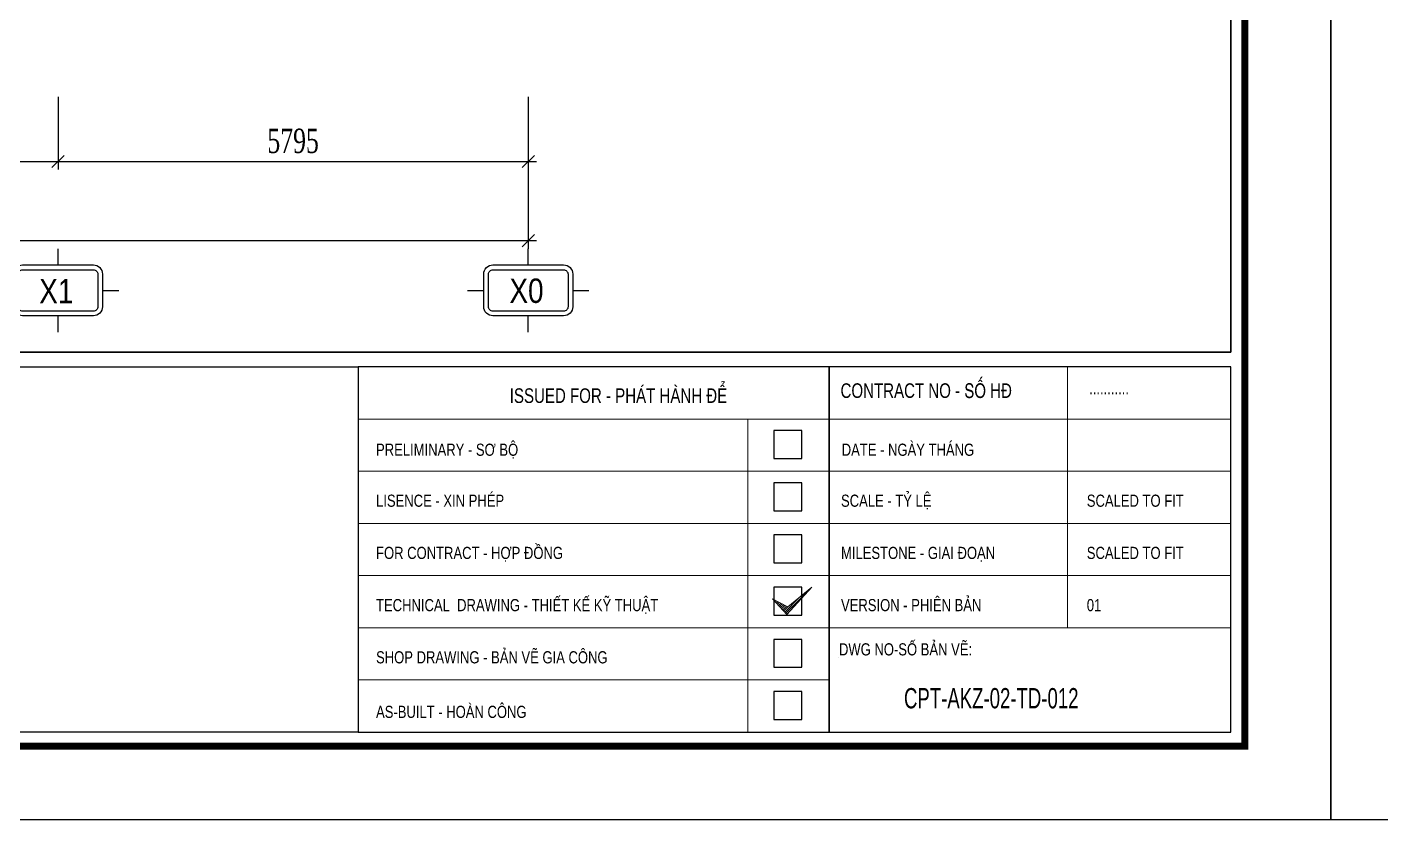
# Model space of a CAD drawing. Header units: inches. Extents: x 315041 to 662841, y -45540 to -35018.
# Drawn here: x 330636.8 to 330803.6, y -36581.1 to -36483.5 of the extents above; entities that cross this region are included whole.
import ezdxf
from ezdxf.enums import TextEntityAlignment as Align

# ---------------------------------------------------------------- set-up
doc = ezdxf.new("R2010")
doc.units = ezdxf.units.IN
doc.header["$MEASUREMENT"] = 0
for name, color, linetype in [('2', 2, 'Continuous'), ('3', 3, 'Continuous'), ('7', 7, 'Continuous'), ('8', 8, 'Continuous'), ('BAO KHUNG', 31, 'Continuous'), ('Fast RSQ_A2 Frame$0$Khung ten', 4, 'Continuous')]:
    doc.layers.add(name, color=color, linetype=linetype)
doc.layers.add('Cover text', color=7, linetype='Continuous', true_color=0x52370f)
for name, color, linetype, lineweight in [('DETAIL$0$S-Dim', 8, 'Continuous', 20), ('DETAIL$0$S-Hatch', 8, 'Continuous', 13), ('S-Hatch', 8, 'Continuous', 9)]:
    doc.layers.add(name, color=color, linetype=linetype, lineweight=lineweight)
doc.styles.add('hx2', font='VHARIALN.TTF')
doc.styles.add('ST1', font='times.ttf', dxfattribs={"width": 0.7})
doc.styles.get("Standard").update_dxf_attribs({"font": 'VHARIALN.TTF'})
doc.styles.add('style2', font='VHAVANI.TTF')
doc.styles.add('TIEU DE', font='VHARIALN.TTF', dxfattribs={"width": 0.8})
doc.dimstyles.new('100', dxfattribs={"dimtxt": 3, "dimasz": 1.5, "dimexe": 1, "dimexo": 0, "dimgap": 1, "dimtad": 1, "dimdec": 0, "dimlfac": 100, "dimzin": 0, "dimdsep": 46, "dimtxsty": 'ST1', "dimblk": 'OBLIQUE', "dimcen": 1, "dimdle": 1, "dimclrd": 8, "dimclre": 8, "dimclrt": 3, "dimadec": 0, "dimazin": 0, "dimtfac": 1, "dimtdec": 0, "dimtix": 1, "dimtmove": 1, "dimatfit": 3, "dimfxl": 0, "dimtfill": 1, "dimtolj": 1, "dimtzin": 0, "dimlwd": -1, "dimlwe": -1, "dimarcsym": 1})

# ---------------------------------------------------------------- blocks, each defined once
blk = doc.blocks.new('DETAIL$0$MARK')
at = {"layer": 'DETAIL$0$S-Hatch', "linetype": 'Continuous'}
h = blk.add_hatch(dxfattribs=at)
h.set_pattern_fill('ANSI31', color=256, scale=50, style=0)
h.paths.add_polyline_path([(1667849.6, -1156933.2), (1667909.3, -1156997), (1668012, -1156885.1), (1667913.5, -1156966.7)])
at = {"layer": 'DETAIL$0$S-Dim', "linetype": 'Continuous'}
blk.add_lwpolyline([(1667849.6, -1156933.2), (1667909.3, -1156997), (1668012, -1156885.1), (1667913.5, -1156966.7), (1667849.6, -1156933.2)], dxfattribs=at)
blk = doc.blocks.new('A$C75D82031')
at = {"layer": '2', "color": 157, "linetype": 'Continuous'}
blk.add_lwpolyline([(0, 420), (594, 420), (594, 0), (0, 0)], close=True, dxfattribs=at)
at = {"layer": '7', "color": 147, "linetype": 'Continuous'}
blk.add_lwpolyline([(12.33, 57.61), (581.67, 57.61), (581.67, 409.19), (12.33, 409.19)], close=True, dxfattribs=at)
at = {"layer": 'BAO KHUNG', "color": 167, "linetype": 'Continuous', "const_width": 0.871}
blk.add_lwpolyline([(10.59, 9.07), (583.41, 9.07), (583.41, 410.93), (10.59, 410.93)], close=True, dxfattribs=at)
at = {"layer": 'BAO KHUNG', "color": 7}
for points in [[(211.89, 55.81), (474.14, 55.81), (474.14, 10.81), (211.89, 10.81)], [(474.14, 10.81), (532.16, 10.81), (532.16, 55.81), (474.14, 55.81)], [(532.16, 10.81), (581.67, 10.81), (581.67, 55.81), (532.16, 55.81)]]:
    blk.add_lwpolyline(points, close=True, dxfattribs=at)
at = {"layer": 'Fast RSQ_A2 Frame$0$Khung ten', "color": 7, "ltscale": 1000}
for points in [[(525.34, 44.51), (528.78, 44.51), (528.78, 47.96), (525.34, 47.96)], [(525.34, 38.09), (528.78, 38.09), (528.78, 41.53), (525.34, 41.53)], [(525.34, 31.66), (528.78, 31.66), (528.78, 35.1), (525.34, 35.1)], [(525.34, 25.23), (528.78, 25.23), (528.78, 28.67), (525.34, 28.67)], [(525.34, 18.8), (528.78, 18.8), (528.78, 22.24), (525.34, 22.24)], [(525.34, 12.37), (528.78, 12.37), (528.78, 15.81), (525.34, 15.81)]]:
    blk.add_lwpolyline(points, close=True, dxfattribs=at)
at = {"layer": 'S-Hatch'}
for p, q in [((561.54, 55.81), (561.54, 23.67)), ((474.14, 49.38), (532.16, 49.38)), ((522.13, 10.81), (522.13, 49.38)), ((532.16, 49.38), (581.67, 49.38)), ((474.14, 42.95), (532.16, 42.95)), ((532.16, 42.95), (581.67, 42.95)), ((474.14, 36.52), (532.16, 36.52)), ((532.16, 36.52), (581.67, 36.52)), ((474.14, 30.1), (532.16, 30.1)), ((532.16, 30.1), (581.67, 30.1)), ((474.14, 23.67), (532.16, 23.67)), ((532.16, 23.67), (581.67, 23.67)), ((474.14, 17.24), (532.16, 17.24))]:
    blk.add_line(p, q, dxfattribs=at)
at = {"layer": 'DETAIL$0$S-Dim', "linetype": 'Continuous', "xscale": 0.02999999996973202, "yscale": 0.02999999996973202, "zscale": 0.02999999996973202}
blk.add_blockref('DETAIL$0$MARK', (-49510.32, 34735.23), dxfattribs=at)
at = {"layer": 'BAO KHUNG', "color": 7, "linetype": 'Continuous', "width": 0.9}
blk.add_text('ISSUED FOR - PHÁT HÀNH ĐỂ ', height=1.8, dxfattribs=at).set_placement((506.46, 51.36), align=Align.CENTER)
blk.add_text('CONTRACT NO - Sè H§', height=1.8, dxfattribs=at).set_placement((533.57, 51.98))
at = {"layer": 'BAO KHUNG', "color": 109, "linetype": 'Continuous', "style": 'style2', "width": 0.8}
blk.add_text('...........', height=1.5, dxfattribs=at).set_placement((564.21, 52.44))
at = {"layer": 'Cover text', "linetype": 'Continuous', "style": 'style2', "width": 0.8}
for s, p in [('PRELIMINARY - S¥ Bé', (476.33, 44.85)), ('date - NGµY TH¸NG', (533.72, 44.85)), ('LISENCE - XIN PHÐP', (476.33, 38.57)), ('scale - tû lÖ', (533.63, 38.57)), ('scaled to fit', (563.92, 38.57)), ('FOR CONTRACT - HîP §åNG', (476.33, 32.14)), ('MILESTONE - GIAI §O¹N', (533.63, 32.14)), ('scaled to fit', (563.92, 32.14)), ('TECHNICAL  DRAWING - THIÕT KÕ Kü THUËT', (476.33, 25.71)), ('VERSION - PHI£N B¶N', (533.63, 25.71)), ('01', (563.92, 25.71)), ('%%u%%udwg no-sè b¶n vÏ:', (533.38, 20.26)), ('SHOP DRAWING - B¶N VÏ GIA C¤NG', (476.33, 19.28)), ('AS-BUILT - HOµN C¤NG', (476.33, 12.56))]:
    blk.add_text(s, height=1.5, dxfattribs=at).set_placement(p)
blk = doc.blocks.new('TENTRUC')
at = {"layer": '7'}
for p, q in [((0, 8.27), (0, 10.26)), ((-7.48, 5.13), (-5.48, 5.13)), ((5.48, 5.13), (7.48, 5.13)), ((0, 0), (0, 2))]:
    blk.add_line(p, q, dxfattribs=at)
blk.add_lwpolyline([(-4.36, 8.27), (4.36, 8.27, -0.414214), (5.48, 7.14), (5.48, 3.12, -0.414214), (4.36, 2), (-4.36, 2, -0.414214), (-5.48, 3.12), (-5.48, 7.14, -0.414214)], format="xyb", close=True, dxfattribs=at)
at = {"layer": '8', "ltscale": 15}
blk.add_lwpolyline([(-4.36, 7.68), (4.36, 7.68, -0.414214), (4.9, 7.14), (4.9, 3.12, -0.414214), (4.36, 2.58), (-4.36, 2.58, -0.414214), (-4.9, 3.12), (-4.9, 7.14, -0.414214)], format="xyb", close=True, dxfattribs=at)
at = {"layer": '3', "style": 'hx2'}
blk.add_attdef('TR', text='', height=2.9, dxfattribs=at).set_placement((-0.16, 3.83), align=Align.CENTER)
blk = doc.blocks.new('_Oblique')
at = {"color": 0, "linetype": 'ByBlock', "lineweight": -2}
blk.add_line((-0.5, -0.5), (0.5, 0.5), dxfattribs=at)
blk = doc.blocks.new('*D366')
at = {"color": 8, "linetype": 'Continuous', "transparency": 16777216}
for p, q in [((330588.58, -36492.06), (330588.58, -36501.03)), ((330640.58, -36492.06), (330640.58, -36501.03)), ((330587.58, -36500.03), (330641.58, -36500.03))]:
    blk.add_line(p, q, dxfattribs=at)
at = {"layer": 'Defpoints', "color": 0, "transparency": 16777216}
for p in [(330588.58, -36492.06), (330640.58, -36492.06), (330640.58, -36500.03)]:
    blk.add_point(p, dxfattribs=at)
at = {"color": 8, "transparency": 16777216, "xscale": 1.5, "yscale": 1.5, "zscale": 1.5, "rotation": 180}
blk.add_blockref('_Oblique', (330588.58, -36500.03), dxfattribs=at)
at = {"color": 8, "transparency": 16777216, "xscale": 1.5, "yscale": 1.5, "zscale": 1.5}
blk.add_blockref('_Oblique', (330640.58, -36500.03), dxfattribs=at)
at = {"color": 3, "transparency": 16777216, "insert": (330614.58, -36497.5), "char_height": 3, "attachment_point": 5, "style": 'ST1', "bg_fill": 3, "box_fill_scale": 1.25, "bg_fill_color": 256, "bg_fill_true_color": 13158600, "bg_fill_transparency": 1019152}
blk.add_mtext('\\A1;5200', dxfattribs=at)
blk = doc.blocks.new('*D367')
at = {"color": 8, "linetype": 'Continuous', "transparency": 16777216}
for p, q in [((330640.58, -36492.06), (330640.58, -36501.03)), ((330698.53, -36492.06), (330698.53, -36501.03)), ((330639.58, -36500.03), (330699.53, -36500.03))]:
    blk.add_line(p, q, dxfattribs=at)
at = {"layer": 'Defpoints', "color": 0, "transparency": 16777216}
for p in [(330640.58, -36492.06), (330698.53, -36492.06), (330698.53, -36500.03)]:
    blk.add_point(p, dxfattribs=at)
at = {"color": 8, "transparency": 16777216, "xscale": 1.5, "yscale": 1.5, "zscale": 1.5, "rotation": 180}
blk.add_blockref('_Oblique', (330640.58, -36500.03), dxfattribs=at)
at = {"color": 8, "transparency": 16777216, "xscale": 1.5, "yscale": 1.5, "zscale": 1.5}
blk.add_blockref('_Oblique', (330698.53, -36500.03), dxfattribs=at)
at = {"color": 3, "transparency": 16777216, "insert": (330669.55, -36497.5), "char_height": 3, "attachment_point": 5, "style": 'ST1', "bg_fill": 3, "box_fill_scale": 1.25, "bg_fill_color": 256, "bg_fill_true_color": 13158600, "bg_fill_transparency": 1019152}
blk.add_mtext('\\A1;5795', dxfattribs=at)
blk = doc.blocks.new('*D368')
at = {"color": 8, "linetype": 'Continuous', "transparency": 16777216}
for p, q in [((330330.03, -36492.06), (330330.03, -36510.77)), ((330698.53, -36492.06), (330698.53, -36510.77)), ((330329.03, -36509.77), (330699.53, -36509.77))]:
    blk.add_line(p, q, dxfattribs=at)
at = {"layer": 'Defpoints', "color": 0, "transparency": 16777216}
for p in [(330330.03, -36492.06), (330698.53, -36492.06), (330698.53, -36509.77)]:
    blk.add_point(p, dxfattribs=at)
at = {"color": 8, "transparency": 16777216, "xscale": 1.5, "yscale": 1.5, "zscale": 1.5, "rotation": 180}
blk.add_blockref('_Oblique', (330330.03, -36509.77), dxfattribs=at)
at = {"color": 8, "transparency": 16777216, "xscale": 1.5, "yscale": 1.5, "zscale": 1.5}
blk.add_blockref('_Oblique', (330698.53, -36509.77), dxfattribs=at)
at = {"color": 3, "transparency": 16777216, "insert": (330514.28, -36507.25), "char_height": 3, "attachment_point": 5, "style": 'ST1', "bg_fill": 3, "box_fill_scale": 1.25, "bg_fill_color": 256, "bg_fill_true_color": 13158600, "bg_fill_transparency": 0}
blk.add_mtext('\\A1;36850', dxfattribs=at)

msp = doc.modelspace()

# ---------------------------------------------------------------- block references
at = {"color": 1}
for p in [(330203.4423, -36581.1298), (330797.4423, -36581.1298)]:
    msp.add_blockref('A$C75D82031', p, dxfattribs=at)
at = {"layer": '3'}
ref = msp.add_blockref('TENTRUC', (330640.5791, -36521.0369), dxfattribs=at)
ref.add_attrib('TR', 'x1', dxfattribs={"layer": '0', "height": 3, "style": 'hx2'}).set_placement((330640.3628, -36517.4959), align=Align.CENTER)
ref = msp.add_blockref('TENTRUC', (330698.5292, -36521.0369), dxfattribs=at)
ref.add_attrib('TR', 'x0', dxfattribs={"layer": '0', "height": 3, "style": 'hx2'}).set_placement((330698.3129, -36517.4447), align=Align.CENTER)

# ---------------------------------------------------------------- texts
at = {"color": 3, "ltscale": 0.5, "style": 'TIEU DE', "width": 0.8}
msp.add_attdef('CPT-AKZ-02-TD-012', text='KC-01', height=2.5, dxfattribs=at).set_placement((330755.5855, -36566.1401), align=Align.MIDDLE_CENTER)

# ---------------------------------------------------------------- next in the draw order: dimensions: what is measured, and where the dimension line sits
at = {"color": 8}
dim = msp.add_linear_dim(base=(330640.5791, -36500.0266), p1=(330588.5791, -36492.06), p2=(330640.5791, -36492.06), dimstyle='100', dxfattribs=at)
dim.commit()
dim.dimension.update_dxf_attribs({"geometry": '*D366', "text_midpoint": (330614.5791, -36497.5007)})

# ---------------------------------------------------------------- next in the draw order: dimensions: what is measured, and where the dimension line sits
dim = msp.add_linear_dim(base=(330698.5292, -36500.0266), p1=(330640.5791, -36492.06), p2=(330698.5292, -36492.06), dimstyle='100', dxfattribs=at)
dim.commit()
dim.dimension.update_dxf_attribs({"geometry": '*D367', "text_midpoint": (330669.5542, -36497.4964)})

# ---------------------------------------------------------------- next in the draw order: dimensions: what is measured, and where the dimension line sits
dim = msp.add_linear_dim(base=(330698.5292, -36509.7719), p1=(330330.0289, -36492.06), p2=(330698.5292, -36492.06), dimstyle='100', dxfattribs=at)
dim.commit()
dim.dimension.update_dxf_attribs({"geometry": '*D368', "text_midpoint": (330514.279, -36507.246)})

# ---------------------------------------------------------------- next in the draw order: linework, layer by layer
msp.add_lwpolyline([(330215.7734, -36171.9399), (330785.1113, -36171.9399), (330785.1113, -36523.5197), (330215.7734, -36523.5197)], close=True, dxfattribs=at)

doc.saveas('drawing.dxf')
